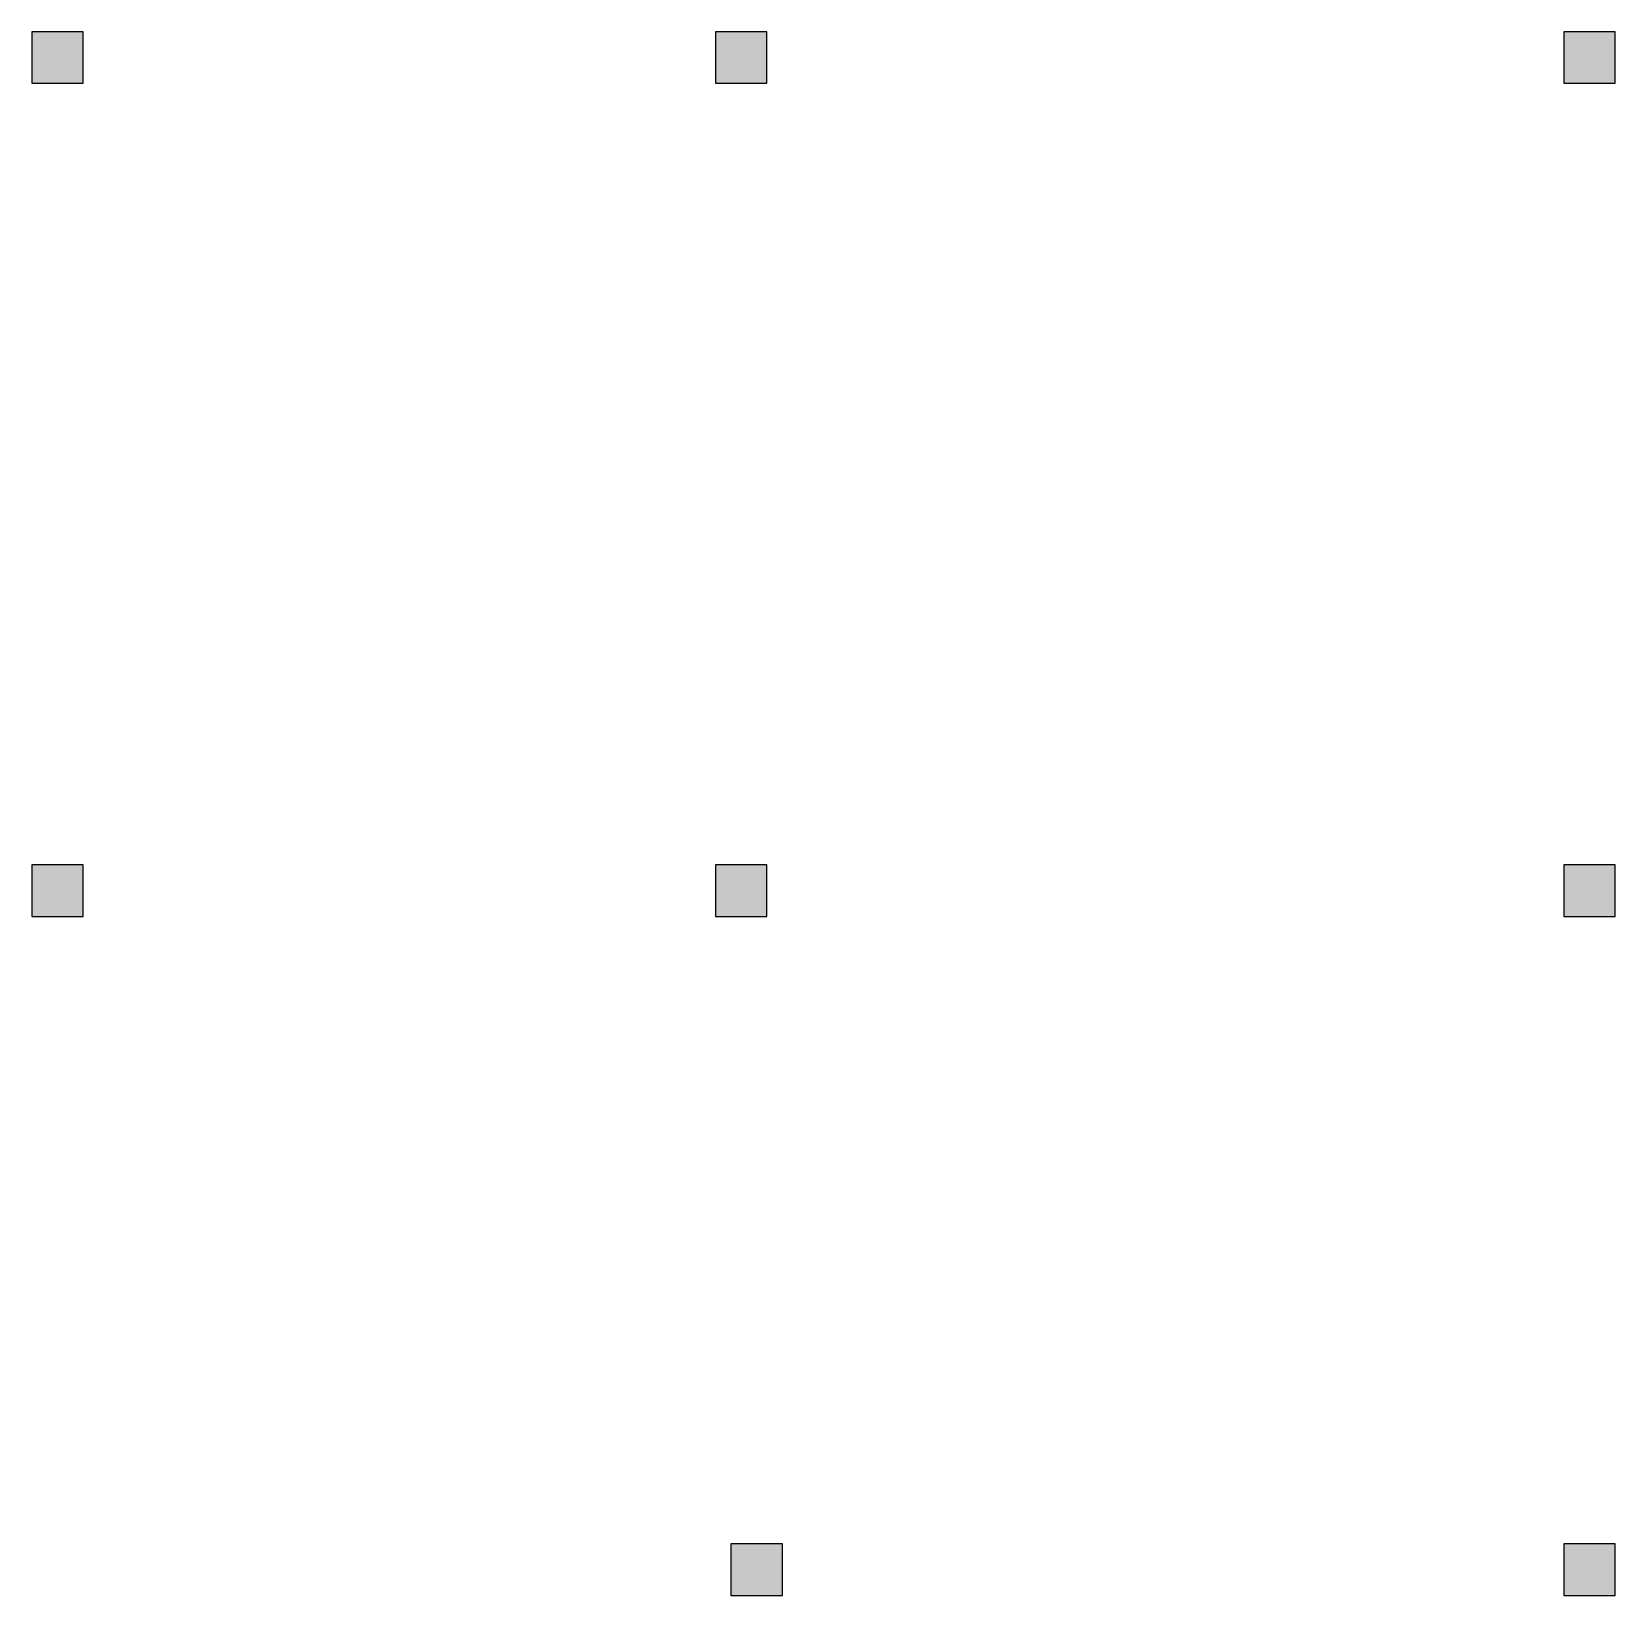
# Model space of a CAD drawing. Header units: millimetres. Extents: x 384568 to 399968, y 155934 to 171134.
import ezdxf

# ---------------------------------------------------------------- set-up
doc = ezdxf.new("R2010")
doc.units = ezdxf.units.MM
doc.header["$LTSCALE"] = 1000
doc.layers.add('S-COLU-HATCH', color=30, linetype='Continuous')
doc.layers.add('S-COLU-LINE1', color=6, linetype='Continuous')

msp = doc.modelspace()

# ---------------------------------------------------------------- hatches: boundary and pattern name
at = {"layer": 'S-COLU-HATCH'}
h = msp.add_hatch(color=0, dxfattribs=at)
h.dxf.hatch_style = 1
h.paths.add_polyline_path([(384568, 170634), (385068, 170634), (385068, 171134), (384568, 171134)])
h = msp.add_hatch(color=0, dxfattribs=at)
h.dxf.hatch_style = 1
h.paths.add_polyline_path([(391218, 170634), (391718, 170634), (391718, 171134), (391218, 171134)])
h = msp.add_hatch(color=0, dxfattribs=at)
h.dxf.hatch_style = 1
h.paths.add_polyline_path([(399468, 170634), (399968, 170634), (399968, 171134), (399468, 171134)])
h = msp.add_hatch(color=0, dxfattribs=at)
h.dxf.hatch_style = 1
h.paths.add_polyline_path([(384568, 162534), (385068, 162534), (385068, 163034), (384568, 163034)])
h = msp.add_hatch(color=0, dxfattribs=at)
h.dxf.hatch_style = 1
h.paths.add_polyline_path([(391218, 162534), (391718, 162534), (391718, 163034), (391218, 163034)])
h = msp.add_hatch(color=0, dxfattribs=at)
h.dxf.hatch_style = 1
h.paths.add_polyline_path([(399468, 162534), (399968, 162534), (399968, 163034), (399468, 163034)])
h = msp.add_hatch(color=0, dxfattribs=at)
h.dxf.hatch_style = 1
h.paths.add_polyline_path([(391368, 155934), (391868, 155934), (391868, 156434), (391368, 156434)])
h = msp.add_hatch(color=0, dxfattribs=at)
h.dxf.hatch_style = 1
h.paths.add_polyline_path([(399468, 155934), (399968, 155934), (399968, 156434), (399468, 156434)])

# ---------------------------------------------------------------- linework, layer by layer
at = {"layer": 'S-COLU-LINE1', "linetype": 'ByBlock'}
for points in [[(384568, 170634), (385068, 170634), (385068, 171134), (384568, 171134)], [(391218, 170634), (391718, 170634), (391718, 171134), (391218, 171134)], [(399468, 170634), (399968, 170634), (399968, 171134), (399468, 171134)], [(391218, 162534), (391718, 162534), (391718, 163034), (391218, 163034)], [(399468, 162534), (399968, 162534), (399968, 163034), (399468, 163034)], [(391368, 155934), (391868, 155934), (391868, 156434), (391368, 156434)], [(399468, 155934), (399968, 155934), (399968, 156434), (399468, 156434)]]:
    msp.add_lwpolyline(points, close=True, dxfattribs=at)
msp.add_lwpolyline([(385068, 162534), (385068, 163034), (384568, 163034), (384568, 162534), (385068, 162534)], dxfattribs=at)

doc.saveas('drawing.dxf')
